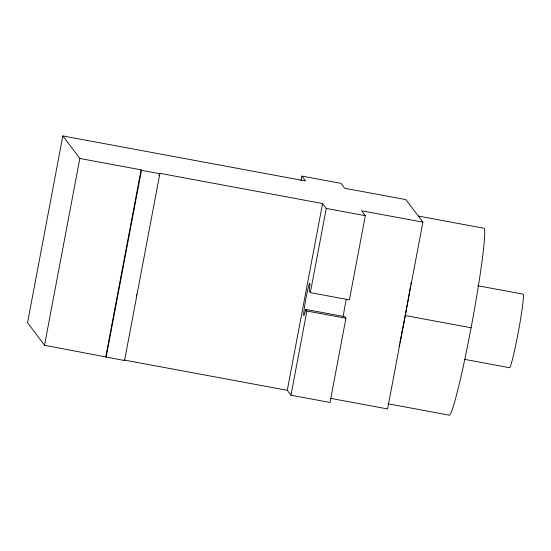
<?xml version="1.0" encoding="UTF-8"?>
<svg xmlns="http://www.w3.org/2000/svg" width="551" height="551" viewBox="0 0 551 551"><rect width="100%" height="100%" fill="white"/><g stroke="black" fill="none" stroke-linecap="round" stroke-linejoin="round"><path stroke-width="0.83" d="M301.108 180.301L301.9 176.093L305.591 180.99L62.842 135.932L27.55 322.721L44.528 345.257L124.547 360.54L159.838 173.751L159.459 173.255L158.984 175.79M44.528 345.257L79.826 158.474L62.842 135.932M105.792 356.635L141.084 169.846L79.826 158.474M106.164 357.131L141.462 170.342L141.084 169.846M136.304 295.811L136.627 294.117M330.524 398.345L387.594 408.938L422.886 222.149L361.621 210.778L365.313 215.682L349.403 299.889L310.351 292.636L309.145 291.038L309.476 288.752A16.385 0.971 -79.5 0 0 308.353 287.264A16.385 0.971 -79.5 0 0 304.062 309.999A16.385 0.971 -79.5 0 0 305.178 311.487L305.674 309.414L344.726 316.66L345.932 318.258L330.021 402.464L290.962 395.219L287.278 390.322L322.569 203.533L159.459 173.255M290.962 395.219L306.879 311.012L305.674 309.414M310.351 292.636L326.261 208.43L322.569 203.533M301.9 176.093L340.959 183.345L344.644 188.242L405.908 199.614L422.886 222.149M418.292 216.054L484.15 228.279A95.185 5.634 -79.5 0 1 471.091 327.769A95.185 5.634 -79.5 0 1 448.851 415.068L388.062 403.787M141.462 170.342L159.838 173.751M326.261 208.43L365.313 215.682M477.662 285.714L523.216 294.165A37.447 2.218 -79.5 0 1 518.085 333.314A37.447 2.218 -79.5 0 1 509.331 367.662L464.617 359.362M405.24 315.544L471.091 327.769M306.879 311.012L345.932 318.258M287.278 390.322L124.168 360.044L124.547 360.54M411.087 282.697A95.185 5.634 -79.5 0 1 410.805 284.385M410.523 286.072A95.185 5.634 -79.5 0 1 409.648 291.169M409.51 291.989A95.185 5.634 -79.5 0 1 399.812 342.901M399.461 344.589A95.185 5.634 -79.5 0 1 399.103 346.269M343.204 316.605A16.385 0.971 -79.5 0 1 346.338 299.124"/></g></svg>
